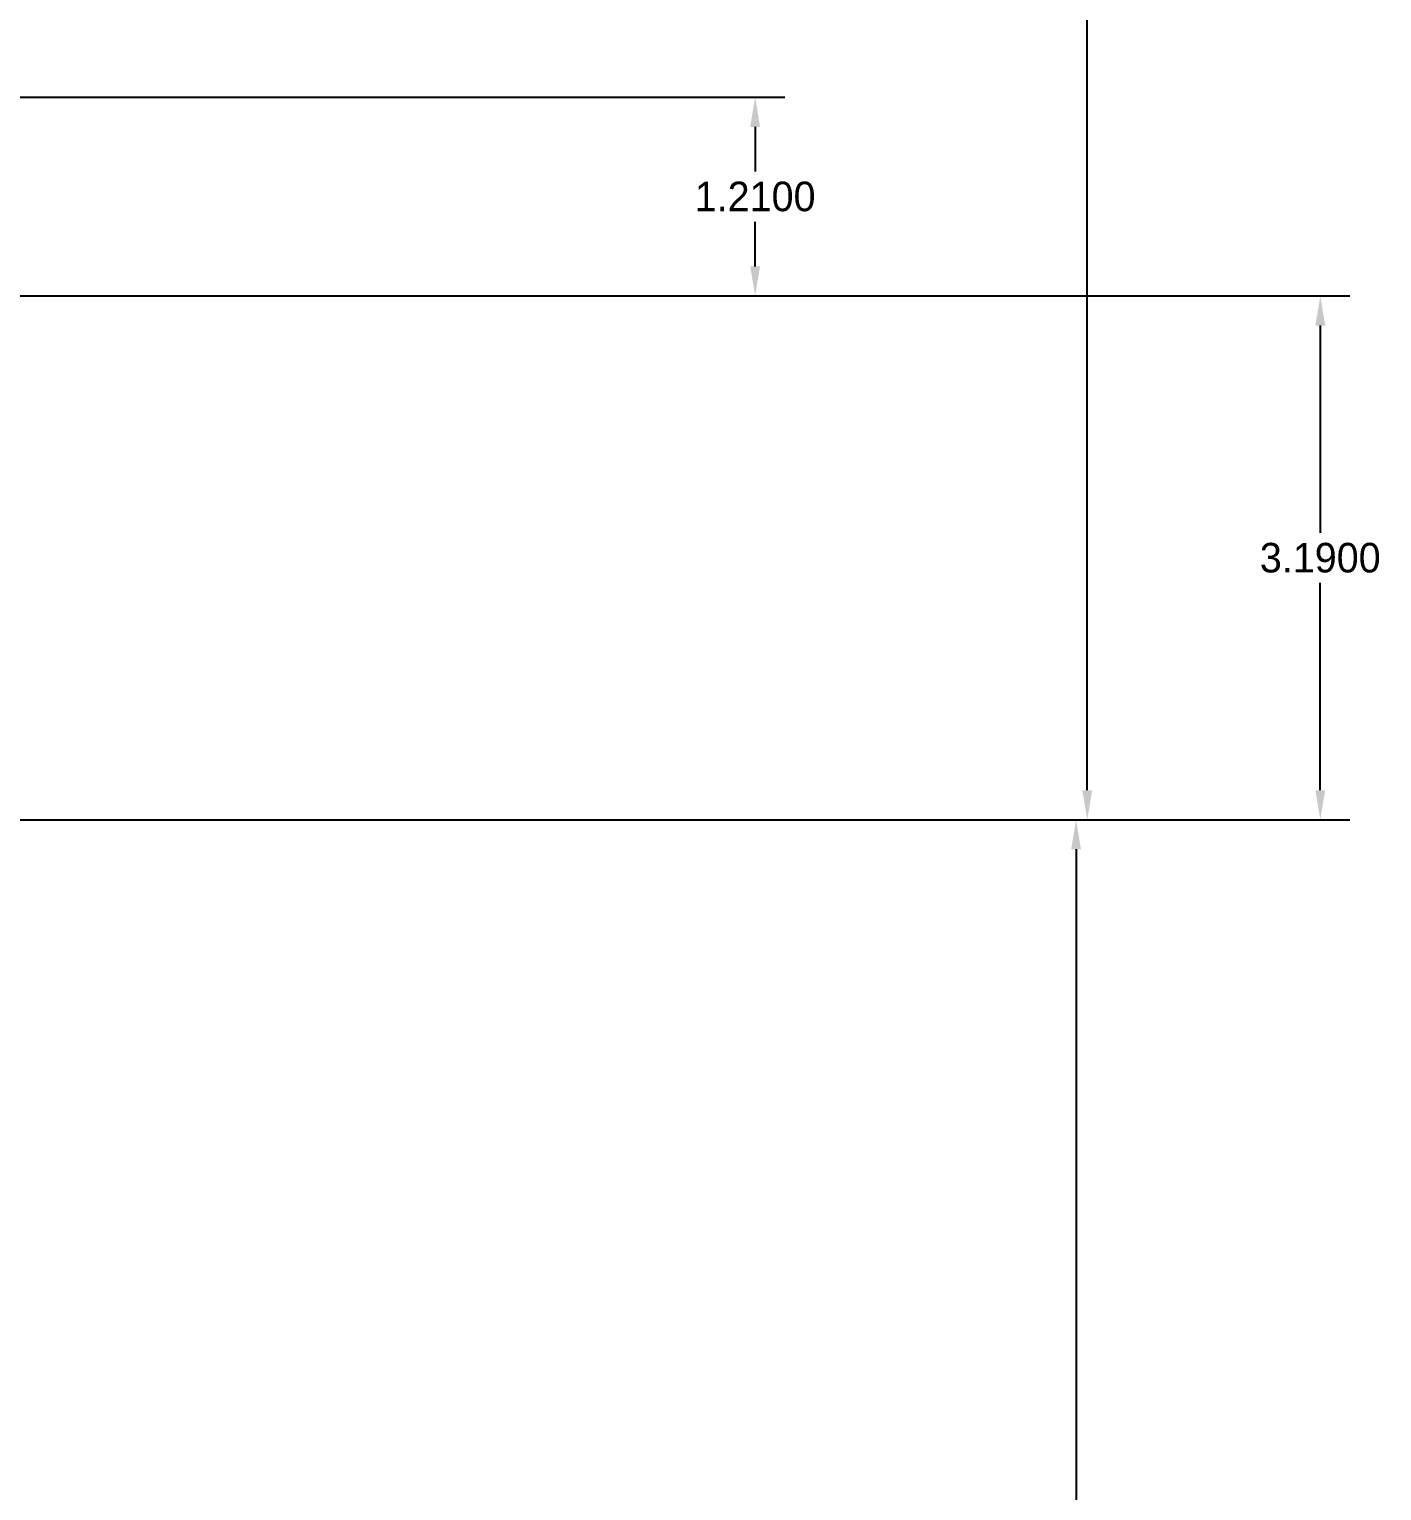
# Model space of a CAD drawing. Header units: millimetres. Extents: x 252.7 to 282.4, y 152.2 to 193.6.
# Drawn here: x 274.16 to 282.4, y 167.64 to 176.54 of the extents above; entities that cross this region are included whole.
import ezdxf

# ---------------------------------------------------------------- set-up
doc = ezdxf.new("R2010")
doc.units = ezdxf.units.MM
doc.dimstyles.get("Standard").update_dxf_attribs({"dimtxt": 0.18, "dimasz": 0.18, "dimexe": 0.18, "dimexo": 0.0625, "dimgap": 0.0625, "dimtad": 0, "dimtih": 1, "dimtoh": 1, "dimdec": 4, "dimzin": 0, "dimdsep": 46, "dimtxsty": 'Standard', "dimcen": 0.09, "dimadec": 0, "dimazin": 0, "dimtfac": 1, "dimtdec": 4, "dimtofl": 0, "dimtmove": 0, "dimatfit": 3, "dimfxl": 1, "dimtolj": 1, "dimtzin": 0, "dimlwd": -1, "dimlwe": -1, "dimarcsym": 0})

# ---------------------------------------------------------------- blocks, each defined once
blk = doc.blocks.new('*D36')
at = {"color": 0, "transparency": 16777216}
for p, q in [((274.0316, 191.565), (280.784, 191.565)), ((280.604, 191.385), (280.604, 181.7975)), ((280.604, 171.905), (280.604, 181.4925)), ((274.0316, 171.725), (280.784, 171.725))]:
    blk.add_line(p, q, dxfattribs=at)
for points in [[(280.574, 191.385), (280.634, 191.385), (280.604, 191.565)], [(280.574, 171.905), (280.634, 171.905), (280.604, 171.725)]]:
    blk.add_solid(points, dxfattribs=at)
at = {"layer": 'Defpoints', "color": 0, "transparency": 16777216}
for p in [(273.9691, 191.565), (273.9691, 171.725), (280.604, 171.725)]:
    blk.add_point(p, dxfattribs=at)
at = {"color": 0, "transparency": 16777216, "insert": (280.604, 181.645), "char_height": 0.18, "attachment_point": 5}
blk.add_mtext('\\A1;19.8400', dxfattribs=at)
blk = doc.blocks.new('*D42')
at = {"color": 0, "transparency": 16777216}
for p, q in [((274.0316, 171.725), (280.716, 171.725)), ((280.536, 171.545), (280.536, 167.3524)), ((280.536, 162.8549), (280.536, 167.0474)), ((268.7503, 162.6749), (280.716, 162.6749))]:
    blk.add_line(p, q, dxfattribs=at)
for points in [[(280.506, 171.545), (280.566, 171.545), (280.536, 171.725)], [(280.506, 162.8549), (280.566, 162.8549), (280.536, 162.6749)]]:
    blk.add_solid(points, dxfattribs=at)
at = {"layer": 'Defpoints', "color": 0, "transparency": 16777216}
for p in [(273.9691, 171.725), (268.6878, 162.6749), (280.536, 162.6749)]:
    blk.add_point(p, dxfattribs=at)
at = {"color": 0, "transparency": 16777216, "insert": (280.536, 167.1999), "char_height": 0.18, "attachment_point": 5}
blk.add_mtext('\\A1;9.0501', dxfattribs=at)
blk = doc.blocks.new('*D37')
at = {"color": 0, "transparency": 16777216}
for p, q in [((274.0316, 176.125), (278.7603, 176.125)), ((278.5803, 175.945), (278.5803, 175.6725)), ((278.5803, 175.095), (278.5803, 175.3675)), ((274.0316, 174.915), (278.7603, 174.915))]:
    blk.add_line(p, q, dxfattribs=at)
for points in [[(278.5503, 175.945), (278.6103, 175.945), (278.5803, 176.125)], [(278.5503, 175.095), (278.6103, 175.095), (278.5803, 174.915)]]:
    blk.add_solid(points, dxfattribs=at)
at = {"layer": 'Defpoints', "color": 0, "transparency": 16777216}
for p in [(273.9691, 176.125), (273.9691, 174.915), (278.5803, 174.915)]:
    blk.add_point(p, dxfattribs=at)
at = {"color": 0, "transparency": 16777216, "insert": (278.5803, 175.52), "char_height": 0.18, "attachment_point": 5}
blk.add_mtext('\\A1;1.2100', dxfattribs=at)
blk = doc.blocks.new('*D38')
at = {"color": 0, "transparency": 16777216}
for p, q in [((274.0316, 174.915), (282.204, 174.915)), ((282.024, 174.735), (282.024, 173.4725)), ((282.024, 171.905), (282.024, 173.1675)), ((274.0316, 171.725), (282.204, 171.725))]:
    blk.add_line(p, q, dxfattribs=at)
for points in [[(281.994, 174.735), (282.054, 174.735), (282.024, 174.915)], [(281.994, 171.905), (282.054, 171.905), (282.024, 171.725)]]:
    blk.add_solid(points, dxfattribs=at)
at = {"layer": 'Defpoints', "color": 0, "transparency": 16777216}
for p in [(273.9691, 174.915), (273.9691, 171.725), (282.024, 171.725)]:
    blk.add_point(p, dxfattribs=at)
at = {"color": 0, "transparency": 16777216, "insert": (282.024, 173.32), "char_height": 0.18, "attachment_point": 5}
blk.add_mtext('\\A1;3.1900', dxfattribs=at)

msp = doc.modelspace()

# ---------------------------------------------------------------- dimensions: what is measured, and where the dimension line sits
for base, p1, p2, picture, middle in [((280.60402, 171.72499), (273.96907, 191.56499), (273.96907, 171.72499), '*D36', (280.60402, 181.64499)), ((278.58028, 174.91499), (273.96907, 176.12499), (273.96907, 174.91499), '*D37', (278.58028, 175.51999)), ((282.02399, 171.72499), (273.96907, 174.91499), (273.96907, 171.72499), '*D38', (282.02399, 173.31999)), ((280.53595, 162.67486), (273.96907, 171.72499), (268.68784, 162.67486), '*D42', (280.53595, 167.19992))]:
    dim = msp.add_linear_dim(base=base, p1=p1, p2=p2, angle=90, dimstyle='STANDARD')
    dim.commit()
    dim.dimension.update_dxf_attribs({"geometry": picture, "text_midpoint": middle})

doc.saveas('drawing.dxf')
